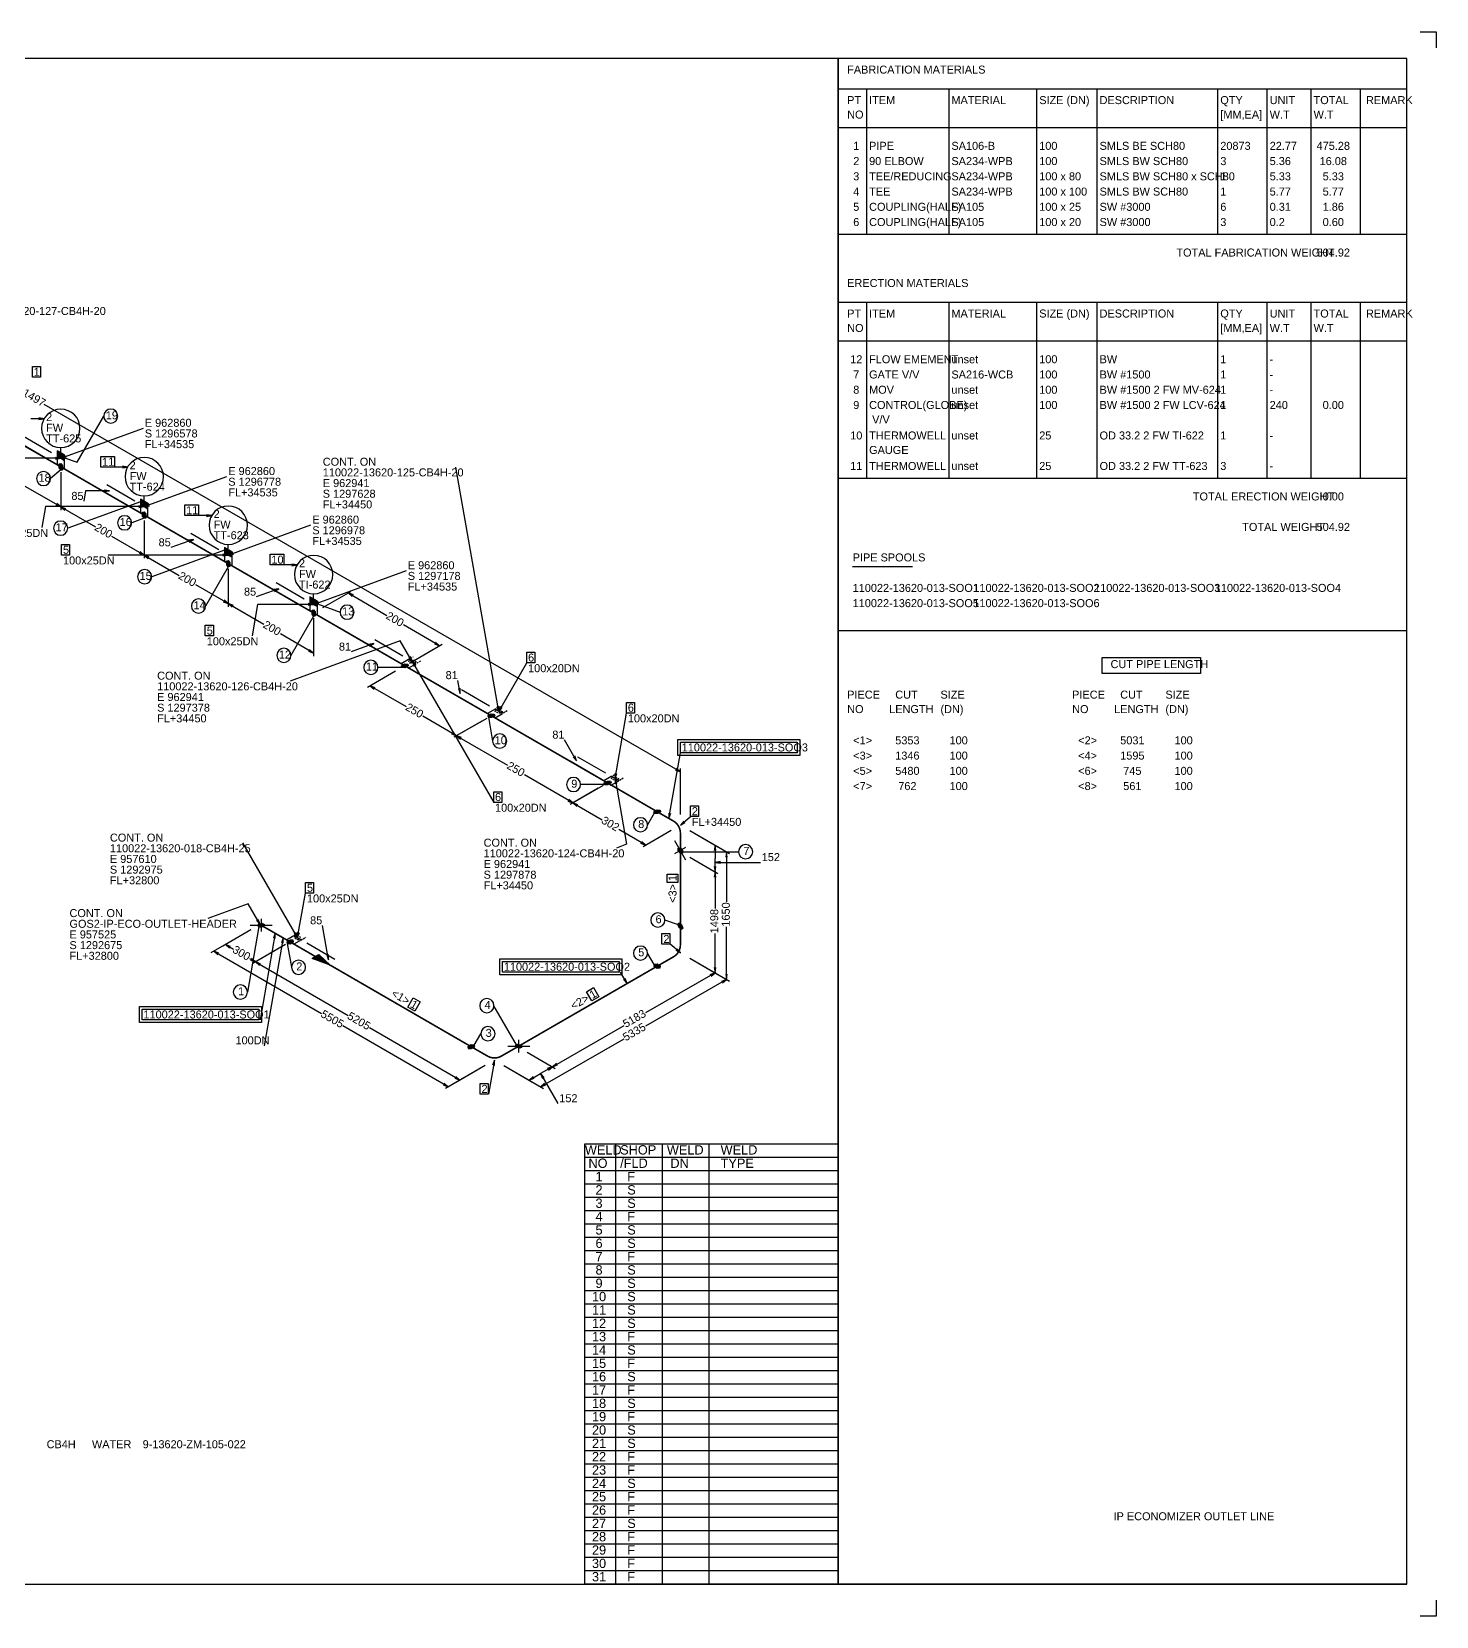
# Model space of a CAD drawing. Extents: x 0 to 841, y 0 to 594.
# Drawn here: x 314 to 841, y 0 to 594 of the extents above; entities that cross this region are included whole.
import ezdxf

# ---------------------------------------------------------------- set-up
doc = ezdxf.new("R2010")
doc.units = 0
doc.linetypes.add('GT100', pattern=[1, 0.666667, -0.333333])
doc.styles.add('HTX1', font='O8116901', dxfattribs={"width": 1.02})

msp = doc.modelspace()

# ---------------------------------------------------------------- linework, layer by layer
at = {"layer": 'GT_1', "flags": 128}
for points in [[(835, 594), (841, 594), (841, 588)], [(32, 12), (830, 12), (830, 12), (616.7, 12), (616.7, 584), (32, 584), (32, 12)], [(830, 12), (830, 584), (616.7, 584), (616.7, 12), (830, 12)], [(616.7, 572.571), (830, 572.571)], [(627.329, 572.571), (627.329, 518.117)], [(658.186, 572.571), (658.186, 518.117)], [(691.1, 572.571), (691.1, 518.117)], [(713.729, 572.571), (713.729, 518.117)], [(758.986, 572.571), (758.986, 518.117)], [(777.5, 572.571), (777.5, 518.117)], [(793.957, 572.571), (793.957, 518.117)], [(812.471, 572.571), (812.471, 518.117)], [(616.7, 558.117), (830, 558.117)], [(616.7, 518.117), (830, 518.117)], [(616.7, 492.571), (830, 492.571)], [(627.329, 492.571), (627.329, 426.688)], [(658.186, 492.571), (658.186, 426.688)], [(691.1, 492.571), (691.1, 426.688)], [(713.729, 492.571), (713.729, 426.688)], [(758.986, 492.571), (758.986, 426.688)], [(777.5, 492.571), (777.5, 426.688)], [(793.957, 492.571), (793.957, 426.688)], [(812.471, 492.571), (812.471, 426.688)], [(616.7, 478.117), (830, 478.117)], [(314.7, 468.5), (317.7, 468.5), (317.7, 464.5), (314.7, 464.5), (314.7, 468.5)], [(557.6, 316.6), (319.1, 454.3)], [(319.1, 448.9), (314.1, 448.9)], [(317.1, 448.6), (319.1, 448.9), (317.1, 449.2)], [(326.7, 434.3), (331.4, 432.6), (341.4, 449.9)], [(321.8, 436.1), (311.3, 442.2)], [(325.3, 434.1), (356.3, 445.4)], [(325.3, 434.1), (288.3, 434.1), (286.2, 422.3)], [(321.8, 432.9), (311.3, 439)], [(323.3, 433.8), (325.3, 434.1), (323.3, 434.4)], [(325.3, 434.1), (326.7, 433.3), (326.7, 435.3), (323.9, 436.9), (323.9, 434.9), (325.3, 434.1)], [(325.3, 430.9), (326.7, 430.1), (326.7, 433.3), (323.9, 434.9), (323.9, 431.7), (325.3, 430.9)], [(326.7, 433.3), (326.5, 435.4), (326.1, 433.6), (325.8, 435.8), (325.4, 434), (325.1, 436.2), (324.7, 434.4), (324.4, 436.6), (324.1, 434.8), (324.1, 436.8), (324.4, 434.6), (324.7, 436.4), (325.1, 434.2), (325.4, 436), (325.8, 433.8), (326.1, 435.6), (326.5, 433.4), (326.7, 435.3)], [(325.3, 434.1), (325.3, 438.1)], [(327, 435.1), (325.3, 434.1), (327.3, 434.4)], [(340.3, 434.8), (345.4, 434.8), (345.4, 430.8), (340.3, 430.8), (340.3, 434.8)], [(325.3, 429.7), (321.5, 426.5)], [(324.7, 432), (325.3, 432.1), (325.9, 431.3), (325.9, 429.8), (325.3, 429.7), (324.7, 430.5), (324.7, 432)], [(324.7, 432), (325.375, 432)], [(324.7, 431.8), (325.525, 431.8)], [(324.7, 431.6), (325.675, 431.6)], [(324.7, 431.4), (325.825, 431.4)], [(324.7, 431.2), (325.9, 431.2)], [(324.7, 431), (325.9, 431)], [(324.7, 430.8), (325.9, 430.8)], [(324.7, 430.6), (325.9, 430.6)], [(324.775, 430.4), (325.9, 430.4)], [(324.925, 430.2), (325.9, 430.2)], [(325.075, 430), (325.9, 430)], [(325.225, 429.8), (325.9, 429.8)], [(325.3, 428.9), (325.3, 414.7)], [(350.4, 430.8), (345.4, 430.8)], [(348.4, 430.5), (350.4, 430.8), (348.4, 431.1)], [(489.5, 339.2), (473.4, 430.8)], [(325.3, 415.9), (312, 423.5)], [(325.3, 426.9), (325.3, 414.7)], [(343.6, 421.9), (334.6, 421.9), (333.9, 418)], [(341.6, 421.6), (343.6, 421.9), (341.6, 422.2)], [(353.1, 418), (342.6, 424.1)], [(356.6, 416), (387.6, 427.3)], [(616.7, 426.688), (830, 426.688)], [(356.6, 416), (319.6, 416), (318.2, 408.1)], [(323.4, 416.6), (325.3, 415.9), (323.8, 417.2)], [(327.2, 415.2), (325.3, 415.9), (326.8, 414.6)], [(325.3, 415.9), (338.3, 408.4)], [(355.2, 417.8), (327.9, 407.9)], [(353.1, 414.8), (342.6, 420.9)], [(354.6, 415.7), (356.6, 416), (354.6, 416.3)], [(356.6, 416), (358, 415.2), (358, 417.2), (355.2, 418.8), (355.2, 416.8), (356.6, 416)], [(356.6, 412.8), (358, 412), (358, 415.2), (355.2, 416.8), (355.2, 413.6), (356.6, 412.8)], [(358, 415.2), (357.8, 417.3), (357.4, 415.5), (357.1, 417.7), (356.7, 415.9), (356.4, 418.1), (356, 416.3), (355.7, 418.5), (355.4, 416.7), (355.4, 418.7), (355.7, 416.5), (356, 418.3), (356.4, 416.1), (356.7, 417.9), (357.1, 415.7), (357.4, 417.5), (357.8, 415.3), (358, 417.2)], [(356.6, 416), (356.6, 420)], [(358.3, 417), (356.6, 416), (358.6, 416.3)], [(371.8, 416.6), (376.9, 416.6), (376.9, 412.6), (371.8, 412.6), (371.8, 416.6)], [(356.6, 411.6), (351.9, 409.9)], [(356, 413.9), (356.6, 414), (357.2, 413.2), (357.2, 411.7), (356.6, 411.6), (356, 412.4), (356, 413.9)], [(356, 413.8), (356.75, 413.8)], [(356, 413.6), (356.9, 413.6)], [(356, 413.4), (357.05, 413.4)], [(356, 413.2), (357.2, 413.2)], [(356, 413), (357.2, 413)], [(356, 412.8), (357.2, 412.8)], [(356, 412.6), (357.2, 412.6)], [(356, 412.4), (357.2, 412.4)], [(356.15, 412.2), (357.2, 412.2)], [(356.3, 412), (357.2, 412)], [(356.45, 411.8), (357.2, 411.8)], [(356.6, 410.8), (356.6, 396.6)], [(381.9, 412.6), (376.9, 412.6)], [(379.9, 412.3), (381.9, 412.6), (379.9, 412.9)], [(356.6, 397.8), (344.5, 404.8)], [(356.6, 408.8), (356.6, 396.6)], [(384.6, 399.8), (374.1, 405.9)], [(388.1, 397.8), (419.1, 409.1)], [(325.6, 401.8), (328.6, 401.8), (328.6, 397.8), (325.6, 397.8), (325.6, 401.8)], [(354.7, 398.5), (356.6, 397.8), (355.1, 399.1)], [(386.7, 399.6), (359.4, 389.7)], [(375.1, 403.7), (366.6, 400.6)], [(373.4, 402.7), (375.1, 403.7), (373.1, 403.4)], [(384.6, 396.6), (374.1, 402.7)], [(386.1, 397.5), (388.1, 397.8), (386.1, 398.1)], [(388.1, 397.8), (389.5, 397), (389.5, 399), (386.7, 400.6), (386.7, 398.6), (388.1, 397.8)], [(388.1, 394.6), (389.5, 393.8), (389.5, 397), (386.7, 398.6), (386.7, 395.4), (388.1, 394.6)], [(389.5, 397), (389.3, 399.1), (388.9, 397.3), (388.6, 399.5), (388.2, 397.7), (387.9, 399.9), (387.5, 398.1), (387.2, 400.3), (386.9, 398.5), (386.9, 400.5), (387.2, 398.3), (387.5, 400.1), (387.9, 397.9), (388.2, 399.7), (388.6, 397.5), (388.9, 399.3), (389.3, 397.1), (389.5, 399)], [(388.1, 397.8), (388.1, 401.8)], [(389.8, 398.8), (388.1, 397.8), (390.1, 398.1)], [(403.8, 398.1), (408.9, 398.1), (408.9, 394.1), (403.8, 394.1), (403.8, 398.1)], [(388.1, 397.8), (343.1, 397.8)], [(358.5, 397.1), (356.6, 397.8), (358.1, 396.5)], [(356.6, 397.8), (369.7, 390.2)], [(388.1, 393.4), (379.6, 378.7)], [(387.5, 395.7), (388.1, 395.8), (388.7, 395), (388.7, 393.5), (388.1, 393.4), (387.5, 394.2), (387.5, 395.7)], [(387.5, 395.6), (388.25, 395.6)], [(387.5, 395.4), (388.4, 395.4)], [(387.5, 395.2), (388.55, 395.2)], [(387.5, 395), (388.7, 395)], [(387.5, 394.8), (388.7, 394.8)], [(387.5, 394.6), (388.7, 394.6)], [(387.5, 394.4), (388.7, 394.4)], [(387.5, 394.2), (388.7, 394.2)], [(387.65, 394), (388.7, 394)], [(387.8, 393.8), (388.7, 393.8)], [(387.95, 393.6), (388.7, 393.6)], [(388.1, 392.6), (388.1, 378.4)], [(413.9, 394.1), (408.9, 394.1)], [(411.9, 393.8), (413.9, 394.1), (411.9, 394.4)], [(644.626, 393.4), (622.186, 393.4)], [(388.1, 379.6), (375.9, 386.6)], [(388.1, 390.6), (388.1, 378.4)], [(416.6, 381.3), (406.1, 387.4)], [(420.1, 379.3), (454.9, 392)], [(386.2, 380.3), (388.1, 379.6), (386.6, 380.9)], [(407.1, 385.2), (398.6, 382.1)], [(405.4, 384.2), (407.1, 385.2), (405.1, 384.9)], [(416.6, 378.1), (406.1, 384.2)], [(420.1, 379.3), (421.5, 378.5), (421.5, 380.5), (418.7, 382.1), (418.7, 380.1), (420.1, 379.3)], [(421.5, 378.5), (421.3, 380.6), (420.9, 378.8), (420.6, 381), (420.2, 379.2), (419.9, 381.4), (419.5, 379.6), (419.2, 381.8), (418.9, 380), (418.9, 382), (419.2, 379.8), (419.5, 381.6), (419.9, 379.4), (420.2, 381.2), (420.6, 379), (420.9, 380.8), (421.3, 378.6), (421.5, 380.5)], [(420.1, 379.3), (420.1, 383.3)], [(421.8, 380.3), (420.1, 379.3), (422.1, 379.6)], [(423.6, 378.1), (434.1, 384.2)], [(435, 382.9), (433.1, 383.6), (434.6, 382.3)], [(433.1, 383.6), (447.5, 375.2)], [(390, 378.9), (388.1, 379.6), (389.6, 378.3)], [(388.1, 379.6), (401.4, 371.9)], [(420.1, 379.3), (399.1, 379.3), (397, 367.5)], [(420.1, 374.9), (411.6, 360.2)], [(418.1, 379), (420.1, 379.3), (418.1, 379.6)], [(420.1, 376.1), (421.5, 375.3), (421.5, 378.5), (418.7, 380.1), (418.7, 376.9), (420.1, 376.1)], [(419.5, 377.2), (420.1, 377.3), (420.7, 376.5), (420.7, 375), (420.1, 374.9), (419.5, 375.7), (419.5, 377.2)], [(419.5, 377.2), (420.175, 377.2)], [(419.5, 377), (420.325, 377)], [(419.5, 376.8), (420.475, 376.8)], [(419.5, 376.6), (420.625, 376.6)], [(419.5, 376.4), (420.7, 376.4)], [(419.5, 376.2), (420.7, 376.2)], [(419.5, 376), (420.7, 376)], [(419.5, 375.8), (420.7, 375.8)], [(419.575, 375.6), (420.7, 375.6)], [(419.725, 375.4), (420.7, 375.4)], [(419.875, 375.2), (420.7, 375.2)], [(420.025, 375), (420.7, 375)], [(421.5, 379.5), (430, 376.4)], [(379.5, 371.5), (382.5, 371.5), (382.5, 367.5), (379.5, 367.5), (379.5, 371.5)], [(420.1, 361.1), (407.7, 368.3)], [(420.1, 374.1), (420.1, 359.9)], [(467.3, 363.8), (453.8, 371.6)], [(616.7, 369.545), (830, 369.545)], [(457.1, 357.9), (452.6, 365.7), (411.3, 350.6)], [(418.2, 361.8), (420.1, 361.1), (418.6, 362.4)], [(442.7, 364.6), (434.2, 361.5)], [(450.8, 358.3), (440.3, 364.4)], [(441, 363.6), (442.7, 364.6), (440.7, 364.3)], [(453.6, 359.9), (443.1, 366)], [(456, 357.3), (468.3, 364.4)], [(465.4, 364.5), (467.3, 363.8), (465.8, 365.1)], [(454.3, 356.3), (455.7, 355.5), (458.5, 357.1), (455.7, 358.7), (452.9, 357.1), (454.3, 356.3)], [(454.3, 357), (455.4, 356.9), (455.6, 356.3), (454.3, 355.6), (453.2, 355.7), (453, 356.3), (454.3, 357)], [(453.557, 356.6), (455.5, 356.6)], [(453.929, 356.8), (455.433, 356.8)], [(455.8, 359.4), (457.1, 357.9), (456.4, 359.8)], [(458.4, 356.4), (457.1, 357.9), (457.8, 356)], [(457.1, 357.9), (487.6, 305.1)], [(489.5, 339.2), (500, 357.4)], [(500, 361.4), (503, 361.4), (503, 357.4), (500, 357.4), (500, 361.4)], [(715.786, 359.457), (752.557, 359.457), (752.557, 353.4), (715.786, 353.4), (715.786, 359.457)], [(450.8, 354.3), (440.3, 348.2)], [(453.2, 355.7), (444.2, 355.7)], [(453.033, 356.2), (455.414, 356.2)], [(453.1, 356), (455.043, 356)], [(453.167, 355.8), (454.671, 355.8)], [(453.186, 356.4), (455.567, 356.4)], [(475.1, 345.9), (474.2, 350.8)], [(443.2, 348.1), (441.3, 348.8), (442.8, 347.5)], [(441.3, 348.8), (454.8, 341)], [(483.2, 339.6), (472.7, 345.7)], [(474.4, 347.8), (475.1, 345.9), (475.1, 347.9)], [(486, 341.2), (475.5, 347.3)], [(486.7, 337.6), (488.1, 336.8), (490.9, 338.4), (488.1, 340), (485.3, 338.4), (486.7, 337.6)], [(488.8, 341.1), (489.5, 339.2), (489.5, 341.2)], [(490.2, 341.1), (489.5, 339.2), (490.8, 340.7)], [(533.1, 314), (537.4, 338.6)], [(537.4, 342.6), (540.4, 342.6), (540.4, 338.6), (537.4, 338.6), (537.4, 342.6)], [(473.7, 330.1), (461.1, 337.4)], [(485, 336.6), (472.7, 329.5)], [(483.2, 335.6), (472.7, 329.5)], [(486.7, 338.3), (487.8, 338.2), (488, 337.6), (486.7, 336.9), (485.6, 337), (485.4, 337.6), (486.7, 338.3)], [(485.4, 337.6), (488, 337.6)], [(485.467, 337.4), (487.629, 337.4)], [(485.533, 337.2), (487.257, 337.2)], [(485.6, 337), (486.886, 337)], [(485.6, 337), (487.2, 328.1)], [(485.771, 337.8), (487.933, 337.8)], [(486.143, 338), (487.867, 338)], [(486.514, 338.2), (487.8, 338.2)], [(471.8, 330.8), (473.7, 330.1), (472.2, 331.4)], [(475.6, 329.4), (473.7, 330.1), (475.2, 328.8)], [(473.7, 330.1), (492.8, 319)], [(518.7, 320.7), (514.2, 328.5)], [(556.6, 328.7), (602.4, 328.7), (602.4, 322.7), (556.6, 322.7), (556.6, 328.7)], [(557.6, 327.7), (601.4, 327.7), (601.4, 323.7), (557.6, 323.7), (557.6, 327.7)], [(517.4, 322.2), (518.7, 320.7), (518, 322.6)], [(529.6, 316), (519.1, 322.1)], [(553.3, 299.1), (557.6, 323.7)], [(517.3, 304.9), (499.1, 315.4)], [(526.8, 314.4), (516.3, 320.5)], [(533.1, 316), (533.1, 314), (533.8, 315.9)], [(555.7, 317.3), (557.6, 316.6), (556.1, 317.9)], [(557.6, 300.6), (557.6, 317.8)], [(487.6, 309.1), (490.6, 309.1), (490.6, 305.1), (487.6, 305.1), (487.6, 309.1)], [(528.6, 311.4), (516.3, 304.3)], [(526.8, 310.4), (516.3, 304.3)], [(529.2, 311.8), (520.2, 311.8)], [(530.3, 312.4), (531.7, 311.6), (534.5, 313.2), (531.7, 314.8), (528.9, 313.2), (530.3, 312.4)], [(530.3, 313.1), (531.4, 313), (531.6, 312.4), (530.3, 311.7), (529.2, 311.8), (529, 312.4), (530.3, 313.1)], [(529, 312.4), (531.6, 312.4)], [(529.067, 312.2), (531.229, 312.2)], [(529.133, 312), (530.857, 312)], [(529.2, 311.8), (530.486, 311.8)], [(529.371, 312.6), (531.533, 312.6)], [(529.743, 312.8), (531.467, 312.8)], [(530.114, 313), (531.4, 313)], [(533.8, 312.1), (533.1, 314), (533.1, 312)], [(533.1, 314), (537.4, 289.4), (533.7, 288)], [(515.4, 305.6), (517.3, 304.9), (515.8, 306.2)], [(519.2, 304.2), (517.3, 304.9), (518.8, 303.6)], [(517.3, 304.9), (528.3, 298.5)], [(561.4, 303.8), (564.4, 303.8), (564.4, 299.8), (561.4, 299.8), (561.4, 303.8)], [(547.8, 301), (545.3, 296.7)], [(548.9, 302.3), (550, 302.2), (550.2, 301.6), (548.9, 300.9), (547.8, 301), (547.6, 301.6), (548.9, 302.3)], [(547.6, 301.6), (550.2, 301.6)], [(547.667, 301.4), (549.829, 301.4)], [(547.733, 301.2), (549.457, 301.2)], [(547.8, 301), (549.086, 301)], [(547.971, 301.8), (550.133, 301.8)], [(548.343, 302), (550.067, 302)], [(548.714, 302.2), (550, 302.2)], [(553.3, 301.1), (553.3, 299.1), (554, 301)], [(557.6, 296.6), (561.4, 299.8)], [(558.9, 298.1), (557.6, 296.6), (559.3, 297.6)], [(544.6, 289.1), (534.5, 294.9)], [(554.1, 294.6), (543.6, 288.5)], [(561.1, 294.6), (571.6, 288.5)], [(561.1, 294.6), (576, 286)], [(414.1, 254.4), (393.6, 289.9)], [(542.7, 289.8), (544.6, 289.1), (543.1, 290.4)], [(559.7, 283.5), (555.5, 290.7)], [(555.5, 285.9), (559.7, 288.3)], [(556.8, 287.1), (556.8, 288), (557.6, 288), (558.4, 287.1), (558.4, 286.1), (557.6, 286.1), (556.8, 287.1)], [(556.8, 288), (557.6, 288)], [(556.8, 287.8), (557.778, 287.8)], [(556.8, 287.6), (557.956, 287.6)], [(556.8, 287.4), (558.133, 287.4)], [(556.8, 287.2), (558.311, 287.2)], [(556.88, 287), (558.4, 287)], [(557.04, 286.8), (558.4, 286.8)], [(557.2, 286.6), (558.4, 286.6)], [(557.36, 286.4), (558.4, 286.4)], [(557.52, 286.2), (558.4, 286.2)], [(558.4, 286.6), (579.4, 286.6)], [(570.9, 287.1), (570.6, 289.1), (570.3, 287.1)], [(570.6, 289.1), (570.6, 284.1)], [(575.2, 284.6), (574.9, 286.6), (574.6, 284.6)], [(574.9, 286.6), (574.9, 267.8)], [(561.1, 284.6), (571.6, 278.5)], [(561.1, 284.6), (571.6, 278.5)], [(570.3, 281.1), (570.6, 279.1), (570.9, 281.1)], [(570.6, 279.1), (570.6, 284.1)], [(572.6, 282.9), (570.6, 282.6), (572.6, 282.3)], [(570.6, 282.6), (587.6, 282.6)], [(417.1, 275.1), (420.1, 275.1), (420.1, 271.1), (417.1, 271.1), (417.1, 275.1)], [(552.7, 275.1), (552.7, 278.2), (556.6, 278.2), (556.6, 275.1), (552.7, 275.1)], [(570.9, 277.1), (570.6, 279.1), (570.3, 277.1)], [(570.6, 279.1), (570.6, 265.3)], [(414.1, 254.4), (417.1, 271.1)], [(400, 259.3), (395.5, 267.1), (380.5, 261.6)], [(400.4, 261.5), (400.4, 256.7)], [(396.5, 257.3), (381.6, 248.7)], [(396.5, 257.3), (386, 251.2)], [(399.6, 258.6), (395.3, 234)], [(396.3, 259.1), (404.6, 259.1)], [(398.7, 260.8), (400, 259.3), (399.3, 261.2)], [(400.8, 259.8), (401.7, 259.3), (401.2, 258.6), (400, 258.3), (399.2, 258.8), (399.6, 259.5), (400.8, 259.8)], [(399.2, 258.8), (401.343, 258.8)], [(399.314, 259), (401.486, 259)], [(399.429, 259.2), (401.629, 259.2)], [(399.52, 258.6), (401.2, 258.6)], [(399.543, 259.4), (401.52, 259.4)], [(399.84, 258.4), (400.4, 258.4)], [(400, 259.6), (401.16, 259.6)], [(405.7, 256.1), (400, 223.6)], [(405.7, 254.1), (405.7, 256.1), (405, 254.2)], [(412.8, 255.9), (414.1, 254.4), (413.4, 256.3)], [(414.1, 256.4), (414.1, 254.4), (414.8, 256.3)], [(425.7, 246.1), (423.4, 258.9)], [(550.7, 255.9), (553.7, 255.9), (553.7, 251.9), (550.7, 251.9), (550.7, 255.9)], [(556.5, 259.3), (551.8, 261)], [(557, 259.8), (556.5, 259.3), (557, 258.3), (558.2, 257.6), (558.7, 258.1), (558.2, 259.1), (557, 259.8)], [(556.55, 259.2), (558.029, 259.2)], [(556.6, 259.4), (557.686, 259.4)], [(556.65, 259), (558.25, 259)], [(556.75, 258.8), (558.35, 258.8)], [(556.8, 259.6), (557.343, 259.6)], [(556.85, 258.6), (558.45, 258.6)], [(556.95, 258.4), (558.55, 258.4)], [(557.171, 258.2), (558.65, 258.2)], [(557.514, 258), (558.6, 258)], [(557.857, 257.8), (558.4, 257.8)], [(570.6, 241.2), (570.6, 256)], [(574.9, 238.7), (574.9, 258.5)], [(388.9, 251.1), (387, 251.8), (388.5, 250.5)], [(387, 251.8), (390, 250.1)], [(409.6, 251.8), (397.3, 244.7)], [(407.8, 250.8), (397.3, 244.7)], [(408.7, 254.3), (401.6, 213.9)], [(408.7, 252.3), (408.7, 254.3), (408, 252.4)], [(411.3, 252.8), (409.9, 253.6), (412.7, 255.2), (415.5, 253.6), (412.7, 252), (411.3, 252.8)], [(412.6, 252.8), (412.4, 253.4), (411.3, 253.5), (410, 252.8), (410.2, 252.2), (411.3, 252.1), (412.6, 252.8)], [(410, 252.8), (412.6, 252.8)], [(410.067, 252.6), (412.229, 252.6)], [(410.133, 252.4), (411.857, 252.4)], [(410.2, 252.2), (411.486, 252.2)], [(410.2, 252.2), (411.8, 243.3)], [(410.371, 253), (412.533, 253)], [(410.743, 253.2), (412.467, 253.2)], [(411.114, 253.4), (412.4, 253.4)], [(414.8, 250.8), (425.3, 244.7)], [(417.6, 252.4), (428.1, 246.3)], [(557.6, 248.7), (553.8, 251.9)], [(555.9, 249.7), (557.6, 248.7), (556.3, 250.2)], [(384.6, 248.6), (382.7, 249.3), (384.2, 248)], [(382.7, 249.3), (423.1, 226)], [(398.3, 245.3), (396.2, 246.5)], [(396.4, 246), (398.3, 245.3), (396.8, 246.6)], [(400.2, 244.6), (398.3, 245.3), (399.8, 244)], [(398.3, 245.3), (433, 225.2)], [(420.8, 247.3), (422.1, 248.1), (426.3, 244.1), (419.6, 246.6), (422, 248), (425.8, 244.4), (419.7, 246.7), (421.8, 247.9), (425.2, 244.7), (419.9, 246.8), (421.6, 247.8), (424.7, 245.1), (420.1, 246.9), (421.5, 247.7), (424.2, 245.3), (420.2, 247), (421.3, 247.6), (423.6, 245.7), (420.4, 247.1), (421.1, 247.5), (423.2, 245.9), (420.6, 247.2), (421, 247.4), (422.6, 246.3), (420.7, 247.3), (420.8, 247.3), (426.3, 244.1)], [(425, 248), (425.7, 246.1), (425.7, 248.1)], [(489.9, 246.5), (535.7, 246.5), (535.7, 240.5), (489.9, 240.5), (489.9, 246.5)], [(490.9, 245.5), (534.7, 245.5), (534.7, 241.5), (490.9, 241.5), (490.9, 245.5)], [(547.8, 244.3), (545.3, 248.6)], [(548.9, 244.4), (547.8, 244.3), (547.6, 243.7), (548.9, 243), (550, 243.1), (550.2, 243.7), (548.9, 244.4)], [(547.633, 243.8), (550.014, 243.8)], [(547.7, 244), (549.643, 244)], [(547.767, 244.2), (549.271, 244.2)], [(547.786, 243.6), (550.167, 243.6)], [(561.1, 246.7), (571.6, 240.6)], [(561.1, 246.7), (576, 238.1)], [(561.1, 246.7), (571.6, 240.6)], [(561.1, 246.7), (576, 238.1)], [(537.6, 237.2), (535.1, 241.5)], [(536.3, 238.7), (537.6, 237.2), (536.9, 239.1)], [(570.6, 241.2), (544.5, 226.2)], [(574.9, 238.7), (544.5, 221.2)], [(548.157, 243.4), (550.1, 243.4)], [(548.529, 243.2), (550.033, 243.2)], [(569.1, 239.9), (570.6, 241.2), (568.7, 240.5)], [(570.3, 243.2), (570.6, 241.2), (570.9, 243.2)], [(573.4, 237.4), (574.9, 238.7), (573, 238)], [(574.6, 240.7), (574.9, 238.7), (575.2, 240.7)], [(457.4, 231.8), (460, 230.3), (458, 226.9), (455.4, 228.4), (457.4, 231.8)], [(522.4, 234.1), (525, 235.7), (527, 232.2), (524.4, 230.7), (522.4, 234.1)], [(354.8, 228.6), (400.6, 228.6), (400.6, 222.6), (354.8, 222.6), (354.8, 228.6)], [(355.8, 227.6), (399.6, 227.6), (399.6, 223.6), (355.8, 223.6), (355.8, 227.6)], [(496.2, 214.2), (487.7, 228.9)], [(470.6, 198.5), (431.1, 221.3)], [(474.9, 201), (441.1, 220.6)], [(509.6, 206), (536.5, 221.5)], [(480.5, 213.5), (480.3, 214.1), (479.2, 214.2), (477.9, 213.5), (478.1, 212.9), (479.2, 212.8), (480.5, 213.5)], [(478.829, 214), (480.333, 214)], [(480.3, 214.1), (482.8, 218.4)], [(495.8, 214), (496.6, 214.5), (497.8, 214.2), (498.3, 213.5), (497.4, 213), (496.2, 213.3), (495.8, 214)], [(495.8, 214), (497.943, 214)], [(496.12, 214.2), (497.8, 214.2)], [(496.44, 214.4), (497, 214.4)], [(497, 211.3), (497, 216.1)], [(505.2, 198.5), (536.5, 216.5)], [(477.933, 213.4), (480.314, 213.4)], [(478, 213.2), (479.943, 213.2)], [(478.067, 213), (479.571, 213)], [(478.086, 213.6), (480.467, 213.6)], [(478.457, 213.8), (480.4, 213.8)], [(487.9, 208.5), (485.6, 195.7)], [(487.9, 206.5), (487.9, 208.5), (487.2, 206.6)], [(492.9, 213.7), (501.2, 213.7)], [(495.914, 213.8), (498.086, 213.8)], [(496.029, 213.6), (498.229, 213.6)], [(496.143, 213.4), (498.12, 213.4)], [(496.6, 213.2), (497.76, 213.2)], [(500.1, 211.5), (510.6, 205.4)], [(500.1, 211.5), (510.6, 205.4)], [(484.4, 206.5), (469.5, 197.9)], [(473, 201.7), (474.9, 201), (473.4, 202.3)], [(484.4, 206.5), (473.9, 200.4)], [(491.4, 206.5), (501.9, 200.4)], [(491.4, 206.5), (506.3, 197.9)], [(500.9, 201), (505.2, 203.5)], [(502.4, 202.3), (500.9, 201), (502.8, 201.7)], [(509.6, 206), (505.2, 203.5)], [(506.5, 202), (505.2, 203.5), (505.9, 201.6)], [(505.2, 203.5), (511.7, 192.2)], [(508.1, 204.7), (509.6, 206), (507.7, 205.3)], [(511.1, 207.3), (509.6, 206), (511.5, 206.7)], [(468.7, 199.2), (470.6, 198.5), (469.1, 199.8)], [(482.5, 199.7), (485.5, 199.7), (485.5, 195.7), (482.5, 195.7), (482.5, 199.7)], [(506.7, 199.8), (505.2, 198.5), (507.1, 199.2)], [(616.7, 177), (521.7, 177), (521.7, 12)], [(533.3, 177), (533.3, 172)], [(550.8, 177), (550.8, 172)], [(568.3, 177), (568.3, 172)], [(616.7, 172), (521.7, 172)], [(616.7, 167), (521.7, 167)], [(533.3, 172), (533.3, 167)], [(533.3, 167), (533.3, 162)], [(550.8, 172), (550.8, 167)], [(550.8, 167), (550.8, 162)], [(568.3, 172), (568.3, 167)], [(568.3, 167), (568.3, 162)], [(616.7, 162), (521.7, 162)], [(533.3, 162), (533.3, 157)], [(550.8, 162), (550.8, 157)], [(568.3, 162), (568.3, 157)], [(616.7, 157), (521.7, 157)], [(533.3, 157), (533.3, 152)], [(550.8, 157), (550.8, 152)], [(568.3, 157), (568.3, 152)], [(616.7, 152), (521.7, 152)], [(533.3, 152), (533.3, 147)], [(550.8, 152), (550.8, 147)], [(568.3, 152), (568.3, 147)], [(616.7, 147), (521.7, 147)], [(533.3, 147), (533.3, 142)], [(550.8, 147), (550.8, 142)], [(568.3, 147), (568.3, 142)], [(616.7, 142), (521.7, 142)], [(616.7, 137), (521.7, 137)], [(533.3, 142), (533.3, 137)], [(533.3, 137), (533.3, 132)], [(550.8, 142), (550.8, 137)], [(550.8, 137), (550.8, 132)], [(568.3, 142), (568.3, 137)], [(568.3, 137), (568.3, 132)], [(616.7, 132), (521.7, 132)], [(533.3, 132), (533.3, 127)], [(550.8, 132), (550.8, 127)], [(568.3, 132), (568.3, 127)], [(616.7, 127), (521.7, 127)], [(533.3, 127), (533.3, 122)], [(550.8, 127), (550.8, 122)], [(568.3, 127), (568.3, 122)], [(616.7, 122), (521.7, 122)], [(533.3, 122), (533.3, 117)], [(550.8, 122), (550.8, 117)], [(568.3, 122), (568.3, 117)], [(616.7, 117), (521.7, 117)], [(533.3, 117), (533.3, 112)], [(550.8, 117), (550.8, 112)], [(568.3, 117), (568.3, 112)], [(616.7, 112), (521.7, 112)], [(616.7, 107), (521.7, 107)], [(533.3, 112), (533.3, 107)], [(533.3, 107), (533.3, 102)], [(550.8, 112), (550.8, 107)], [(550.8, 107), (550.8, 102)], [(568.3, 112), (568.3, 107)], [(568.3, 107), (568.3, 102)], [(616.7, 102), (521.7, 102)], [(533.3, 102), (533.3, 97)], [(550.8, 102), (550.8, 97)], [(568.3, 102), (568.3, 97)], [(616.7, 97), (521.7, 97)], [(533.3, 97), (533.3, 92)], [(550.8, 97), (550.8, 92)], [(568.3, 97), (568.3, 92)], [(616.7, 92), (521.7, 92)], [(533.3, 92), (533.3, 87)], [(550.8, 92), (550.8, 87)], [(568.3, 92), (568.3, 87)], [(616.7, 87), (521.7, 87)], [(533.3, 87), (533.3, 82)], [(550.8, 87), (550.8, 82)], [(568.3, 87), (568.3, 82)], [(616.7, 82), (521.7, 82)], [(533.3, 82), (533.3, 77)], [(550.8, 82), (550.8, 77)], [(568.3, 82), (568.3, 77)], [(616.7, 77), (521.7, 77)], [(616.7, 72), (521.7, 72)], [(533.3, 77), (533.3, 72)], [(533.3, 72), (533.3, 67)], [(550.8, 77), (550.8, 72)], [(550.8, 72), (550.8, 67)], [(568.3, 77), (568.3, 72)], [(568.3, 72), (568.3, 67)], [(616.7, 67), (521.7, 67)], [(533.3, 67), (533.3, 62)], [(550.8, 67), (550.8, 62)], [(568.3, 67), (568.3, 62)], [(616.7, 62), (521.7, 62)], [(533.3, 62), (533.3, 57)], [(550.8, 62), (550.8, 57)], [(568.3, 62), (568.3, 57)], [(616.7, 57), (521.7, 57)], [(533.3, 57), (533.3, 52)], [(550.8, 57), (550.8, 52)], [(568.3, 57), (568.3, 52)], [(616.7, 52), (521.7, 52)], [(533.3, 52), (533.3, 47)], [(550.8, 52), (550.8, 47)], [(568.3, 52), (568.3, 47)], [(616.7, 47), (521.7, 47)], [(616.7, 42), (521.7, 42)], [(533.3, 47), (533.3, 42)], [(533.3, 42), (533.3, 37)], [(550.8, 47), (550.8, 42)], [(550.8, 42), (550.8, 37)], [(568.3, 47), (568.3, 42)], [(568.3, 42), (568.3, 37)], [(616.7, 37), (521.7, 37)], [(533.3, 37), (533.3, 32)], [(550.8, 37), (550.8, 32)], [(568.3, 37), (568.3, 32)], [(616.7, 32), (521.7, 32)], [(533.3, 32), (533.3, 27)], [(550.8, 32), (550.8, 27)], [(568.3, 32), (568.3, 27)], [(616.7, 27), (521.7, 27)], [(533.3, 27), (533.3, 22)], [(550.8, 27), (550.8, 22)], [(568.3, 27), (568.3, 22)], [(616.7, 22), (521.7, 22)], [(533.3, 22), (533.3, 17)], [(550.8, 22), (550.8, 17)], [(568.3, 22), (568.3, 17)], [(616.7, 17), (521.7, 17)], [(616.7, 12), (521.7, 12)], [(533.3, 17), (533.3, 12)], [(550.8, 17), (550.8, 12)], [(568.3, 17), (568.3, 12)], [(841, 6), (841, 0), (835, 0)]]:
    msp.add_lwpolyline(points, dxfattribs=at)
for points in [[(325.3, 438.1, 1), (325.3, 452.5, 1), (325.3, 438.1)], [(346.714, 449.9, 1), (341.4, 449.9, 1), (346.714, 449.9)], [(356.6, 420, 1), (356.6, 434.4, 1), (356.6, 420)], [(316.186, 426.5, 1), (321.5, 426.5, 1), (316.186, 426.5)], [(388.1, 401.8, 1), (388.1, 416.2, 1), (388.1, 401.8)], [(322.586, 407.9, 1), (327.9, 407.9, 1), (322.586, 407.9)], [(346.586, 409.9, 1), (351.9, 409.9, 1), (346.586, 409.9)], [(354.086, 389.7, 1), (359.4, 389.7, 1), (354.086, 389.7)], [(420.1, 383.3, 1), (420.1, 397.7, 1), (420.1, 383.3)], [(374.286, 378.7, 1), (379.6, 378.7, 1), (374.286, 378.7)], [(435.314, 376.4, 1), (430, 376.4, 1), (435.314, 376.4)], [(406.286, 360.2, 1), (411.6, 360.2, 1), (406.286, 360.2)], [(438.886, 355.7, 1), (444.2, 355.7, 1), (438.886, 355.7)], [(492.514, 328.1, 1), (487.2, 328.1, 1), (492.514, 328.1)], [(514.886, 311.8, 1), (520.2, 311.8, 1), (514.886, 311.8)], [(539.986, 296.7, 1), (545.3, 296.7, 1), (539.986, 296.7)], [(584.714, 286.6, 1), (579.4, 286.6, 1), (584.714, 286.6)], [(546.486, 261, 1), (551.8, 261, 1), (546.486, 261)], [(539.986, 248.6, 1), (545.3, 248.6, 1), (539.986, 248.6)], [(417.114, 243.3, 1), (411.8, 243.3, 1), (417.114, 243.3)], [(389.986, 234, 1), (395.3, 234, 1), (389.986, 234)], [(482.386, 228.9, 1), (487.7, 228.9, 1), (482.386, 228.9)], [(488.114, 218.4, 1), (482.8, 218.4, 1), (488.114, 218.4)]]:
    msp.add_lwpolyline(points, format="xyb", dxfattribs=at)
at = {"layer": 'GT_1', "const_width": 0.6, "flags": 128}
for points in [[(325.3, 430.9), (300.3, 445.3)], [(356.6, 412.8), (325.3, 430.9)], [(388.1, 394.6), (356.6, 412.8)], [(420.1, 376.1), (388.1, 394.6)], [(454.3, 356.3), (420.1, 376.1)], [(486.7, 337.6), (454.3, 356.3)], [(530.3, 312.4), (486.7, 337.6)], [(548.9, 301.6), (530.3, 312.4)], [(555, 298.1), (548.9, 301.6)], [(557.6, 286.6), (557.6, 293.6)], [(557.6, 258.7), (557.6, 286.6)], [(400, 259.3), (411.3, 252.8)], [(557.6, 251.7), (557.6, 258.7)], [(411.3, 252.8), (420.8, 247.3)], [(426.3, 244.1), (479.2, 213.5)], [(496.6, 213.5), (548.9, 243.7)], [(548.9, 243.7), (555, 247.2)], [(479.2, 213.5), (485.3, 210)], [(490.5, 210), (496.6, 213.5)]]:
    msp.add_lwpolyline(points, dxfattribs=at)
at = {"layer": 'GT_1', "linetype": 'GT100', "flags": 128}
for points in [[(460.2, 358.1), (458.5, 357.1), (455.7, 358.7), (457.4, 359.7)], [(458.4, 357.9), (458.2, 357.3), (457.1, 357.2), (455.8, 357.9), (456, 358.5), (457.1, 358.6), (458.4, 357.9)], [(492.6, 339.4), (490.9, 338.4), (488.1, 340), (489.8, 341)], [(490.8, 339.2), (490.6, 338.6), (489.5, 338.5), (488.2, 339.2), (488.4, 339.8), (489.5, 339.9), (490.8, 339.2)], [(536.2, 314.2), (534.5, 313.2), (531.7, 314.8), (533.4, 315.8)], [(534.4, 314), (534.2, 313.4), (533.1, 313.3), (531.8, 314), (532, 314.6), (533.1, 314.7), (534.4, 314)], [(414.4, 256.2), (412.7, 255.2), (415.5, 253.6), (417.2, 254.6)], [(414.1, 255.1), (413, 255), (412.8, 254.4), (414.1, 253.7), (415.2, 253.8), (415.4, 254.4), (414.1, 255.1)]]:
    msp.add_lwpolyline(points, dxfattribs=at)
at = {"layer": 'GT_1', "const_width": 0.6, "flags": 128}
for points in [[(557.6, 293.6, 0.268126), (555, 298.1)], [(555, 247.2, 0.267786), (557.6, 251.7)], [(485.3, 210, 0.267941), (490.5, 210)]]:
    msp.add_lwpolyline(points, format="xyb", dxfattribs=at)

# ---------------------------------------------------------------- texts
at = {"layer": 'GT_1', "style": 'HTX1', "width": 1.02}
for s, height, p in [('FABRICATION MATERIALS', 3, (620.129, 578.286)), ('PT', 3, (620.129, 566.857)), ('NO', 3, (620.129, 561.429)), ('ITEM', 3, (628.357, 566.857)), ('MATERIAL', 3, (659.214, 566.857)), ('SIZE (DN)', 3, (692.129, 566.857)), ('DESCRIPTION', 3, (714.757, 566.857)), ('QTY', 3, (760.014, 566.857)), ('[MM,EA]', 3, (760.014, 561.429)), ('W.T', 3, (778.529, 561.429)), ('UNIT', 3, (778.529, 566.857)), ('W.T', 3, (794.986, 561.429)), ('TOTAL', 3, (794.986, 566.857)), (' REMARK', 3, (813.5, 566.857)), ('  1', 3, (620.129, 549.714)), ('PIPE', 3, (628.357, 549.714)), ('SA106-B', 3, (659.214, 549.714)), ('100', 3, (692.129, 549.714)), ('SMLS BE SCH80', 3, (714.757, 549.714)), ('20873', 3, (760.014, 549.714)), ('22.77', 3, (778.529, 549.714)), (' 475.28', 3, (794.986, 549.714)), ('  2', 3, (620.129, 544)), ('90 ELBOW', 3, (628.357, 544)), ('SA234-WPB', 3, (659.214, 544)), ('100', 3, (692.129, 544)), ('SMLS BW SCH80', 3, (714.757, 544)), ('3', 3, (760.014, 544)), ('5.36', 3, (778.529, 544)), ('  16.08', 3, (794.986, 544)), ('  3', 3, (620.129, 538.286)), ('TEE/REDUCING', 3, (628.357, 538.286)), ('SA234-WPB', 3, (659.214, 538.286)), ('100 x 80', 3, (692.129, 538.286)), ('SMLS BW SCH80 x SCH80', 3, (714.757, 538.286)), ('1', 3, (760.014, 538.286)), ('5.33', 3, (778.529, 538.286)), ('   5.33', 3, (794.986, 538.286)), ('  4', 3, (620.129, 532.571)), ('TEE', 3, (628.357, 532.571)), ('SA234-WPB', 3, (659.214, 532.571)), ('100 x 100', 3, (692.129, 532.571)), ('SMLS BW SCH80', 3, (714.757, 532.571)), ('1', 3, (760.014, 532.571)), ('5.77', 3, (778.529, 532.571)), ('   5.77', 3, (794.986, 532.571)), ('  5', 3, (620.129, 526.857)), ('COUPLING(HALF)', 3, (628.357, 526.857)), ('SA105', 3, (659.214, 526.857)), ('100 x 25', 3, (692.129, 526.857)), ('SW #3000', 3, (714.757, 526.857)), ('6', 3, (760.014, 526.857)), ('0.31', 3, (778.529, 526.857)), ('   1.86', 3, (794.986, 526.857)), ('  6', 3, (620.129, 521.143)), ('COUPLING(HALF)', 3, (628.357, 521.143)), ('SA105', 3, (659.214, 521.143)), ('100 x 20', 3, (692.129, 521.143)), ('SW #3000', 3, (714.757, 521.143)), ('3', 3, (760.014, 521.143)), ('0.2', 3, (778.529, 521.143)), ('   0.60', 3, (794.986, 521.143)), ('TOTAL FABRICATION WEIGHT', 3, (743.557, 509.714)), (' 504.92', 3, (794.986, 509.714)), ('ERECTION MATERIALS', 3, (620.129, 498.286)), ('110022-13620-127-CB4H-20', 3, (289.4, 487.8)), ('PT', 3, (620.129, 486.857)), ('ITEM', 3, (628.357, 486.857)), ('MATERIAL', 3, (659.214, 486.857)), ('SIZE (DN)', 3, (692.129, 486.857)), ('DESCRIPTION', 3, (714.757, 486.857)), ('QTY', 3, (760.014, 486.857)), ('UNIT', 3, (778.529, 486.857)), ('TOTAL', 3, (794.986, 486.857)), (' REMARK', 3, (813.5, 486.857)), ('NO', 3, (620.129, 481.429)), ('[MM,EA]', 3, (760.014, 481.429)), ('W.T', 3, (778.529, 481.429)), ('W.T', 3, (794.986, 481.429)), (' 12', 3, (620.129, 469.714)), ('FLOW EMEMENT', 3, (628.357, 469.714)), ('unset', 3, (659.214, 469.714)), ('100', 3, (692.129, 469.714)), ('BW', 3, (714.757, 469.714)), ('1', 3, (760.014, 469.714)), ('-', 3, (778.529, 469.714)), ('1', 3, (315.16, 465)), ('  7', 3, (620.129, 464)), ('GATE V/V', 3, (628.357, 464)), ('SA216-WCB', 3, (659.214, 464)), ('100', 3, (692.129, 464)), ('BW #1500', 3, (714.757, 464)), ('1', 3, (760.014, 464)), ('-', 3, (778.529, 464)), ('  8', 3, (620.129, 458.286)), ('MOV', 3, (628.357, 458.286)), ('unset', 3, (659.214, 458.286)), ('100', 3, (692.129, 458.286)), ('BW #1500 2 FW MV-624', 3, (714.757, 458.286)), ('1', 3, (760.014, 458.286)), ('-', 3, (778.529, 458.286)), ('19', 3, (342.171, 448.7)), ('  9', 3, (620.129, 452.571)), ('CONTROL(GLOBE)', 3, (628.357, 452.571)), ('unset', 3, (659.214, 452.571)), ('100', 3, (692.129, 452.571)), ('BW #1500 2 FW LCV-624', 3, (714.757, 452.571)), ('1', 3, (760.014, 452.571)), ('240', 3, (778.529, 452.571)), ('   0.00', 3, (794.986, 452.571)), ('2', 3, (319.814, 448.043)), ('FW', 3, (319.814, 444.043)), ('E 962860', 3, (356.8, 445.9)), (' V/V', 3, (628.357, 447.143)), ('TT-625', 3, (319.814, 440.043)), ('S 1296578', 3, (356.8, 441.9)), ('FL+34535', 3, (356.8, 437.9)), (' 10', 3, (620.129, 441.143)), ('THERMOWELL', 3, (628.357, 441.143)), ('unset', 3, (659.214, 441.143)), ('25', 3, (692.129, 441.143)), ('OD 33.2 2 FW TI-622', 3, (714.757, 441.143)), ('1', 3, (760.014, 441.143)), ('-', 3, (778.529, 441.143)), ('11', 3, (340.786, 431.3)), ('CONT. ON', 3, (423.529, 431.3)), ('GAUGE', 3, (628.357, 435.714)), ('18', 3, (316.957, 425.3)), ('2', 3, (351.114, 429.943)), ('FW', 3, (351.114, 425.943)), ('E 962860', 3, (388.1, 427.8)), ('110022-13620-125-CB4H-20', 3, (423.529, 427.3)), (' 11', 3, (620.129, 429.714)), ('THERMOWELL', 3, (628.357, 429.714)), ('unset', 3, (659.214, 429.714)), ('25', 3, (692.129, 429.714)), ('OD 33.2 2 FW TT-623', 3, (714.757, 429.714)), ('3', 3, (760.014, 429.714)), ('-', 3, (778.529, 429.714)), ('TT-624', 3, (351.114, 421.943)), ('S 1296778', 3, (388.1, 423.8)), ('FL+34535', 3, (388.1, 419.8)), ('S 1297628', 3, (423.529, 419.3)), ('E 962941', 3, (423.529, 423.3)), ('85', 3, (329.286, 418.5)), ('11', 3, (372.286, 413.1)), ('FL+34450', 3, (423.529, 415.3)), ('TOTAL ERECTION WEIGHT', 3, (749.729, 418.286)), ('   0.00', 3, (794.986, 418.286)), ('16', 3, (347.357, 408.7)), ('2', 3, (382.614, 411.743)), ('FW', 3, (382.614, 407.743)), ('E 962860', 3, (419.6, 409.6)), ('TOTAL WEIGHT', 3, (768.243, 406.857)), (' 504.92', 3, (794.986, 406.857)), ('100x25DN', 3, (301.243, 404.6)), ('17', 3, (323.357, 406.7)), ('85', 3, (361.986, 401.1)), ('TT-623', 3, (382.614, 403.743)), ('S 1296978', 3, (419.6, 405.6)), ('FL+34535', 3, (419.6, 401.6)), ('5', 3, (326.143, 398.3)), ('PIPE SPOOLS', 3, (622.186, 395.429)), ('100x25DN', 3, (326.143, 394.3)), ('10', 3, (404.286, 394.6)), ('2', 3, (414.614, 393.243)), ('FW', 3, (414.614, 389.243)), ('E 962860', 3, (455.4, 392.5)), ('15', 3, (354.857, 388.5)), ('TI-622', 3, (414.614, 385.243)), ('S 1297178', 3, (455.4, 388.5)), ('FL+34535', 3, (455.4, 384.5)), ('110022-13620-013-SOO1', 3, (622.186, 384)), ('110022-13620-013-SOO2', 3, (667.443, 384)), ('110022-13620-013-SOO3', 3, (712.7, 384)), ('110022-13620-013-SOO4', 3, (757.957, 384)), ('14', 3, (375.057, 377.5)), ('85', 3, (393.986, 382.6)), ('110022-13620-013-SOO5', 3, (622.186, 378.286)), ('110022-13620-013-SOO6', 3, (667.443, 378.286)), ('13', 3, (430.771, 375.2)), ('5', 3, (380.043, 368)), ('100x25DN', 3, (380.043, 364)), ('81', 3, (429.586, 362)), ('12', 3, (407.057, 359)), ('11', 3, (439.657, 354.5)), ('6', 3, (500.5, 357.9)), ('100x20DN', 3, (500.5, 353.9)), ('CUT PIPE LENGTH', 3, (718.871, 355.429)), ('CONT. ON', 3, (361.429, 351.1)), ('81', 3, (469.586, 351.3)), ('110022-13620-126-CB4H-20', 3, (361.429, 347.1)), ('E 962941', 3, (361.429, 343.1)), ('PIECE', 3, (620.129, 344)), ('     CUT', 3, (632.471, 344)), ('SIZE', 3, (655.1, 344)), ('PIECE', 3, (704.471, 344)), ('     CUT', 3, (716.814, 344)), ('SIZE', 3, (739.443, 344)), ('S 1297378', 3, (361.429, 339.1)), ('6', 3, (537.9, 339.1)), ('NO', 3, (620.129, 338.571)), ('   LENGTH', 3, (632.471, 338.571)), ('(DN)', 3, (655.1, 338.571)), ('NO', 3, (704.471, 338.571)), ('   LENGTH', 3, (716.814, 338.571)), ('(DN)', 3, (739.443, 338.571)), ('FL+34450', 3, (361.429, 335.1)), ('100x20DN', 3, (537.9, 335.1)), ('10', 3, (487.971, 326.9)), ('81', 3, (509.586, 329)), ('110022-13620-013-SOO3', 3, (558.1, 324.2)), ('  <1>', 3, (620.129, 326.857)), ('     5353', 3, (632.471, 326.857)), ('   100', 3, (655.1, 326.857)), ('  <2>', 3, (704.471, 326.857)), ('     5031', 3, (716.814, 326.857)), ('   100', 3, (739.443, 326.857)), ('  <3>', 3, (620.129, 321.143)), ('     1346', 3, (632.471, 321.143)), ('   100', 3, (655.1, 321.143)), ('  <4>', 3, (704.471, 321.143)), ('     1595', 3, (716.814, 321.143)), ('   100', 3, (739.443, 321.143)), ('  <5>', 3, (620.129, 315.429)), ('     5480', 3, (632.471, 315.429)), ('   100', 3, (655.1, 315.429)), ('  <6>', 3, (704.471, 315.429)), ('      745', 3, (716.814, 315.429)), ('   100', 3, (739.443, 315.429)), ('9', 3, (516.686, 310.6)), ('  <7>', 3, (620.129, 309.714)), ('      762', 3, (632.471, 309.714)), ('   100', 3, (655.1, 309.714)), ('  <8>', 3, (704.471, 309.714)), ('      561', 3, (716.814, 309.714)), ('   100', 3, (739.443, 309.714)), ('6', 3, (488.1, 305.6)), ('100x20DN', 3, (488.1, 301.6)), ('2', 3, (561.9, 300.3)), ('8', 3, (541.786, 295.5)), ('FL+34450', 3, (561.9, 296.3)), ('CONT. ON', 3, (343.729, 290.4)), ('CONT. ON', 3, (483.829, 288.5)), ('110022-13620-018-CB4H-25', 3, (343.729, 286.4)), ('E 957610', 3, (343.729, 282.4)), ('110022-13620-124-CB4H-20', 3, (483.829, 284.5)), ('7', 3, (581.2, 285.4)), ('152', 3, (588.1, 283.1)), ('S 1292975', 3, (343.729, 278.4)), ('S 1297878', 3, (483.829, 276.5)), ('E 962941', 3, (483.829, 280.5)), ('FL+32800', 3, (343.729, 274.4)), ('5', 3, (417.6, 271.6)), ('FL+34450', 3, (483.829, 272.5)), ('100x25DN', 3, (417.6, 267.6)), ('CONT. ON', 3, (328.571, 262.1)), ('85', 3, (418.786, 259.4)), ('6', 3, (548.286, 259.8)), ('GOS2-IP-ECO-OUTLET-HEADER', 3, (328.571, 258.1)), ('E 957525', 3, (328.571, 254.1)), ('2', 3, (551.243, 252.4)), ('S 1292675', 3, (328.571, 250.1)), ('5', 3, (541.786, 247.4)), ('FL+32800', 3, (328.571, 246.1)), ('2', 3, (413.6, 242.1)), ('110022-13620-013-SOO2', 3, (491.4, 242)), ('1', 3, (391.786, 232.8)), ('110022-13620-013-SOO1', 3, (356.3, 224.1)), ('4', 3, (484.186, 227.7)), ('3', 3, (484.6, 217.2)), ('100DN', 3, (390.814, 214.4)), ('2', 3, (483.043, 196.2)), ('152', 3, (512.2, 192.7)), ('WELD', 3.5, (521.8, 173.1)), (' SHOP', 3.5, (533.7, 173.1)), (' WELD', 3.5, (551.2, 173.1)), ('   WELD', 3.5, (568.7, 173.1)), (' NO', 3.5, (521.8, 168.1)), ('   1', 3.5, (521.8, 163.1)), (' /FLD', 3.5, (533.7, 168.1)), ('   F', 3.5, (533.7, 163.1)), ('  DN', 3.5, (551.2, 168.1)), ('   TYPE', 3.5, (568.7, 168.1)), ('   2', 3.5, (521.8, 158.1)), ('   S', 3.5, (533.7, 158.1)), ('   3', 3.5, (521.8, 153.1)), ('   S', 3.5, (533.7, 153.1)), ('   4', 3.5, (521.8, 148.1)), ('   F', 3.5, (533.7, 148.1)), ('   5', 3.5, (521.8, 143.1)), ('   S', 3.5, (533.7, 143.1)), ('   6', 3.5, (521.8, 138.1)), ('   S', 3.5, (533.7, 138.1)), ('   8', 3.5, (521.8, 128.1)), ('   7', 3.5, (521.8, 133.1)), ('   S', 3.5, (533.7, 128.1)), ('   F', 3.5, (533.7, 133.1)), ('   9', 3.5, (521.8, 123.1)), ('   S', 3.5, (533.7, 123.1)), ('  10', 3.5, (521.8, 118.1)), ('   S', 3.5, (533.7, 118.1)), ('  11', 3.5, (521.8, 113.1)), ('   S', 3.5, (533.7, 113.1)), ('  12', 3.5, (521.8, 108.1)), ('   S', 3.5, (533.7, 108.1)), ('  13', 3.5, (521.8, 103.1)), ('  14', 3.5, (521.8, 98.1)), ('   S', 3.5, (533.7, 98.1)), ('   F', 3.5, (533.7, 103.1)), ('  15', 3.5, (521.8, 93.1)), ('   F', 3.5, (533.7, 93.1)), ('  16', 3.5, (521.8, 88.1)), ('   S', 3.5, (533.7, 88.1)), ('  17', 3.5, (521.8, 83.1)), ('   F', 3.5, (533.7, 83.1)), ('  18', 3.5, (521.8, 78.1)), ('   S', 3.5, (533.7, 78.1)), ('  20', 3.5, (521.8, 68.1)), ('  19', 3.5, (521.8, 73.1)), ('   S', 3.5, (533.7, 68.1)), ('   F', 3.5, (533.7, 73.1)), ('CB4H', 3, (320, 63)), ('WATER', 3, (337, 63)), ('9-13620-ZM-105-022', 3, (356, 63)), ('  21', 3.5, (521.8, 63.1)), ('   S', 3.5, (533.7, 63.1)), ('  22', 3.5, (521.8, 58.1)), ('   F', 3.5, (533.7, 58.1)), ('  23', 3.5, (521.8, 53.1)), ('   F', 3.5, (533.7, 53.1)), ('  24', 3.5, (521.8, 48.1)), ('   S', 3.5, (533.7, 48.1)), ('  25', 3.5, (521.8, 43.1)), ('  26', 3.5, (521.8, 38.1)), ('   F', 3.5, (533.7, 43.1)), ('   F', 3.5, (533.7, 38.1)), ('  27', 3.5, (521.8, 33.1)), ('   S', 3.5, (533.7, 33.1)), ('IP ECONOMIZER OUTLET LINE', 3, (720, 36)), ('  28', 3.5, (521.8, 28.1)), ('   F', 3.5, (533.7, 28.1)), ('  29', 3.5, (521.8, 23.1)), ('   F', 3.5, (533.7, 23.1)), ('  30', 3.5, (521.8, 18.1)), ('   F', 3.5, (533.7, 18.1)), ('  31', 3.5, (521.8, 13.1)), ('   F', 3.5, (533.7, 13.1))]:
    msp.add_text(s, height=height, dxfattribs=at).set_placement(p)
for s, rotation, p in [('11497', -30, (308.677, 458.939)), ('200', -30, (337.678, 407.354)), ('200', -30, (369.078, 389.204)), ('200', -30, (446.918, 374.204)), ('200', -30, (400.828, 370.854)), ('250', -30, (454.237, 339.954)), ('250', -30, (492.237, 318.004)), ('302', -30, (527.687, 297.504)), ('<3>', 90, (556.15, 267.457)), ('1', 90, (556.15, 275.617)), ('1650', 90, (576.121, 258.536)), ('1498', 90, (571.79, 256.036)), ('300', -30, (389.387, 249.054)), ('<1>', -30, (448.971, 232.627)), ('<2>', 30, (517.521, 227.284)), ('1', 30, (524.588, 231.364)), ('5505', -30, (422.466, 224.918)), ('5205', -30, (432.447, 224.168)), ('1', -30, (456.038, 228.547)), ('5183', 30, (537.127, 220.504)), ('5335', 30, (537.107, 215.504))]:
    msp.add_text(s, height=3, rotation=rotation, dxfattribs=at).set_placement(p)

doc.saveas('drawing.dxf')
